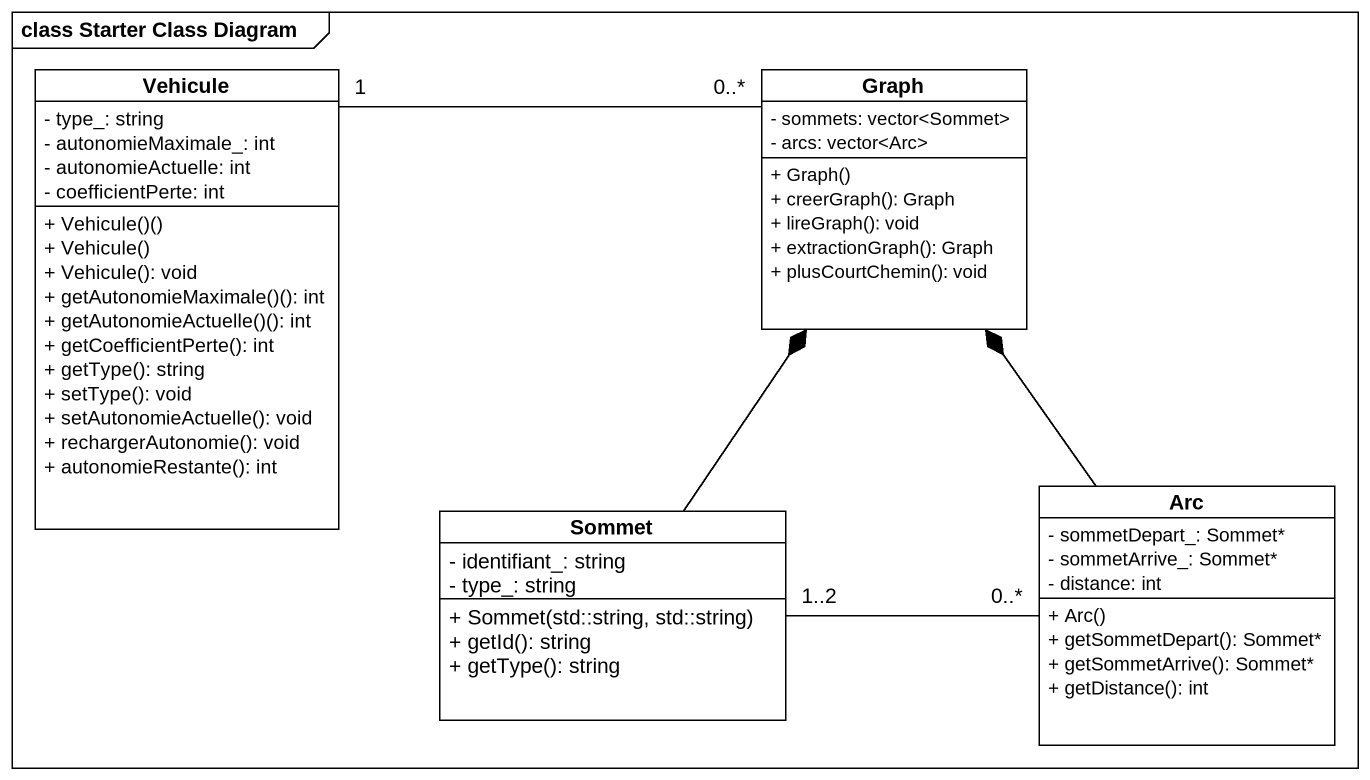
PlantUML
@startuml
mainframe class Starter Class Diagram
hide circle
hide empty members
skinparam classAttributeIconSize 0
class Vehicule {
  - type_: string
  - autonomieMaximale_: int
  - autonomieActuelle: int
  - coefficientPerte: int
  + Vehicule()()
  + Vehicule()
  + Vehicule(): void
  + getAutonomieMaximale()(): int
  + getAutonomieActuelle()(): int
  + getCoefficientPerte(): int
  + getType(): string
  + setType(): void
  + setAutonomieActuelle(): void
  + rechargerAutonomie(): void
  + autonomieRestante(): int
}
class Graph {
  - sommets: vector<Sommet>
  - arcs: vector<Arc>
  + Graph()
  + creerGraph(): Graph
  + lireGraph(): void
  + extractionGraph(): Graph
  + plusCourtChemin(): void
}
class Sommet {
  - identifiant_: string
  - type_: string
  + Sommet(std::string, std::string)
  + getId(): string
  + getType(): string
}
class Arc {
  - sommetDepart_: Sommet*
  - sommetArrive_: Sommet*
  - distance: int
  + Arc()
  + getSommetDepart(): Sommet*
  + getSommetArrive(): Sommet*
  + getDistance(): int
}
Vehicule "1" -right- "0..*" Graph
Sommet -up-* Graph
Sommet "1..2" -right- "0..*" Arc
Arc -up-* Graph
@enduml
